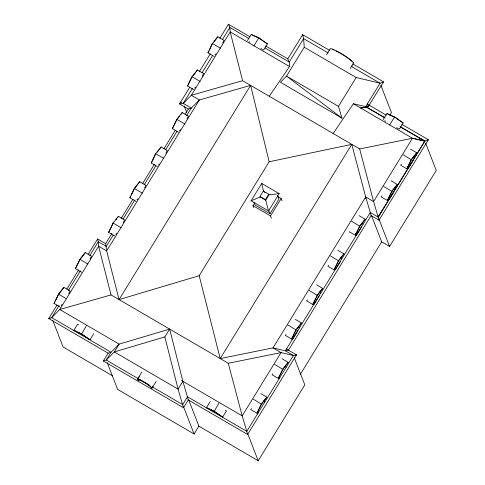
<?xml version="1.0" encoding="UTF-8"?>
<svg xmlns="http://www.w3.org/2000/svg" width="485" height="485" viewBox="0 0 485 485"><rect width="100%" height="100%" fill="white"/><g stroke="black" fill="none" stroke-linecap="round" stroke-linejoin="round"><path stroke-width="0.73" d="M365.472 198.45L365.69 196.977L351.777 144.348L269.151 161.766L199.183 275.704L119.067 299.603L106.658 250.903L105.657 243.664L111.986 233.358M60.219 307.047L54.041 303.446L58.473 294.128L63.905 287.381L70.082 290.982L68.755 293.625M81.589 272.255L75.405 268.648L79.843 259.329L85.275 252.588L91.453 256.189L90.125 258.832M114.793 235.959L108.616 232.357L113.047 223.039L118.479 216.292L124.657 219.893L123.329 222.536M136.03 201.378L129.853 197.777L134.284 188.459L139.716 181.711L145.894 185.312L144.566 187.956M193.745 89.616L187.562 86.015L191.999 76.697L197.425 69.949L203.609 73.55L202.275 76.194M157.389 166.591L151.211 162.99L155.643 153.672L161.075 146.925L167.258 150.532L165.925 153.175M214.127 56.418L207.95 52.816L212.381 43.498L217.813 36.751L223.991 40.352L222.663 42.995M178.504 132.217L172.32 128.616L176.758 119.298L182.184 112.55L188.368 116.151L187.034 118.795M286.065 334.377L285.416 335.432L291.6 339.033L296.032 329.715L301.464 322.974L295.28 319.372M251.442 408.546L250.793 409.607L256.971 413.208L261.409 403.89L266.841 397.142L260.657 393.541M307.302 299.797L306.653 300.852L312.831 304.453L317.269 295.135L322.695 288.393L316.517 284.792M272.812 373.753L272.164 374.808L278.341 378.415L282.773 369.097L288.205 362.35L282.027 358.748M328.539 265.216L327.89 266.271L334.068 269.872L338.5 260.554L343.932 253.813L337.754 250.205M349.127 231.691L355.305 235.292L359.737 225.974L365.169 219.232L358.991 215.625M381.871 195.819L381.222 196.88L387.4 200.481L391.832 191.163L397.263 184.415L391.086 180.814M401.313 164.16L400.658 165.221L406.842 168.822L411.274 159.504L416.706 152.757L410.528 149.156M55.581 300.688L58.291 295.062M79.661 260.263L75.405 268.648M111.362 227.095L108.616 232.357M111.962 225.846L113.047 223.039L121.123 227.744M131.393 195.018L134.102 189.392M152.751 160.232L155.643 153.672L163.718 158.383M209.49 50.058L212.381 43.498L220.457 48.203M173.86 125.857L172.32 128.616M174.163 125.227L176.873 119.607L179.614 116.151M301.464 322.974L296.153 330.024L291.6 339.033M266.841 397.142L261.53 404.199L256.971 413.208M322.695 288.393L317.384 295.444L312.831 304.453M288.205 362.35L282.894 369.406L278.341 378.415M343.932 253.813L338.621 260.863L334.068 269.872M365.169 219.232L359.858 226.283L355.305 235.292M397.263 184.415L391.953 191.472L387.4 200.481M416.706 152.757L411.395 159.814L406.842 168.822M54.041 303.446L55.017 301.858M63.905 287.381L58.594 294.437L58.473 294.128L65.93 298.469M85.275 252.588L79.958 259.639L79.843 259.329L87.912 264.04M187.562 86.015L191.999 76.697L200.069 81.401M196.455 71.537L197.425 69.949M207.95 52.816L208.926 51.228M217.813 36.751L213.873 42.08M269.151 161.766L250.624 85.378L199.335 99.989L191.26 108.094L188.332 109.034L179.529 103.899L189.744 87.264M199.22 71.835L210.278 53.829M219.754 38.394L228.441 24.25L249.969 36.799M57.03 305.077L48.755 318.554L108.119 353.165L111.041 352.219L119.116 344.12L169.647 329.091L182.881 381.295L188.289 399.907L247.605 434.481L296.468 354.905L286.496 348.951M66.881 289.03L78.703 269.781M88.161 254.376L97.618 238.978L105.657 243.664M59.024 305.641L51.677 317.608L48.755 318.554L50.016 318.421M68.403 290.376L80.395 270.848M89.767 255.583L98.273 241.73L97.618 238.978M192.551 88.209L183.215 103.402L179.529 103.899M201.96 72.889L212.545 55.648M222.366 39.661L229.86 27.445L228.441 24.25M117.831 217.353L118.479 216.292M129.853 197.777L130.829 196.189M139.716 181.711L134.86 188.192M151.211 162.99L152.187 161.402M160.098 148.513L161.075 146.925M181.214 114.139L182.184 112.55M121.086 218.541L132.957 199.214M142.451 183.754L154.315 164.433M163.809 148.974L175.279 130.289M185.167 114.187L188.332 109.034M113.217 235.177L106.318 246.416L98.273 241.73L98.619 246.216L111.029 294.916L228.265 363.265L281.058 352.583L293.407 355.487L296.468 354.905L295.341 355.39M123.02 219.208L134.836 199.972M144.209 184.712L155.812 165.815M165.597 149.883L176.916 131.447M186.658 115.588L191.26 108.094L183.215 103.402L191.296 95.302L230.205 31.937L229.86 27.445L248.841 38.509M247.465 40.558L251.23 34.423L258.826 37.86L267.423 43.868L263.658 49.997L262.591 49.373M249.83 42.262L249.066 41.492M93.775 333.656L90.01 339.785L81.535 334.086L73.817 330.346L77.582 324.216L78.649 324.835M253.91 45.869L258.826 37.86L264.161 41.777M86.336 325.768L81.535 334.086M260.772 48.639L262.058 49.064M119.067 299.603L250.624 85.378M269.302 96.266L289.527 66.524L289.23 62.056L287.805 58.861L302.652 34.684L329.418 50.282M188.289 399.907L183.494 407.721L103.317 360.979L108.119 353.165M302.652 34.684L303.61 38.636L304.247 47.233L286.526 76.096L280.409 82.268L341.986 118.164L338.469 106.379L286.526 76.096L341.986 118.164M326.569 54.787L330.061 49.1A13.889 1.831 31.6 0 1 340.84 53.308A13.889 1.831 31.6 0 1 353.692 62.874L350.2 68.561M137.346 379.312L141.826 372.019M156.079 381.531L151.969 388.218L151.096 387.709A7.596 1 31.6 0 0 144.045 382.198A7.596 1 31.6 0 0 138.407 380.313L137.528 379.797L139.395 376.76M103.317 360.979L106.239 360.034L114.321 351.934L164.845 336.905L169.647 329.091M138.407 380.313L138.94 379.44L139.813 379.955A6.487 0.855 31.6 0 1 139.983 379.494M251.091 200.778L261.73 183.451L279.184 193.63L268.544 210.957L251.091 200.778L260.281 197.037L265.701 200.196L268.544 210.957M253.685 207.471L253.006 205.719L254.589 203.148M260.039 196.419L263.343 191.041L268.769 194.2L269.005 194.818L265.701 200.196L265.465 199.584L260.039 196.419L260.281 197.037M265.465 199.584L268.769 194.2M254.128 202.324L255.219 205.149L269.993 213.758L278.99 199.105L277.62 195.576M271.418 218.256L270.509 215.922L281.173 198.559L277.935 196.667M338.469 106.379L356.196 77.521L380.064 83.208L383.593 81.868L352.916 63.984M182.881 381.295L178.08 389.109L183.494 407.721M333.153 133.49L353.377 103.748L365.678 106.633L384.563 117.625M383.593 81.868L367.557 107.694L366.624 107.179L360.682 108.003L366.69 107.221L385.126 117.94M247.605 434.481L246.804 431.371L293.407 355.487L285.362 350.8L273.013 347.89L220.22 358.573L351.777 144.348M225.325 410.352L226.392 410.971L222.627 417.106L214.152 411.407L206.44 407.667L210.205 401.531M383.192 119.668L386.957 113.538L394.554 116.97L403.144 122.978L399.379 129.107L396.494 127.749M385.557 121.371L384.787 120.601M107.3 362.756L117.637 389.413L194.091 433.984L198.886 426.169L188.823 400.216M389.904 115.121L391.456 112.587L380.846 85.233M389.631 124.984L394.554 116.97L403.144 122.978M218.953 403.09L214.152 411.407M401.719 124.215L428.364 139.747L424.83 141.087L378.197 217.086L373.583 201.578L365.69 196.977L273.013 347.89L281.058 352.583L242.191 415.875L246.804 431.371L187.495 396.797L182.693 404.611L153.108 387.363L152.648 386.169M353.377 103.748L412.474 138.249L424.818 141.165L412.474 138.249L373.583 201.578L359.67 148.95L242.579 80.692L230.205 31.937L289.527 66.524M292.497 339.47L298.032 330.455M314.256 304.04L319.397 295.668M335.614 269.254L340.361 261.524M356.184 235.758L361.725 226.744M382.041 210.775L378.197 217.086L370.297 212.478L371.098 215.589L288.423 350.218L285.362 350.8L370.297 212.478L365.69 196.977M378.185 217.044L424.842 141.123L400.101 126.67M388.921 199.862L393.662 192.133M408.297 168.313L413.438 159.941M371.098 215.589L378.973 220.178L428.364 139.747L427.267 140.401M300.312 374.384L381.695 241.857L371.631 215.898M381.695 241.857L389.57 246.447L436.245 170.477L425.666 143.196M198.886 426.169L258.202 460.75L304.798 384.866L294.189 357.512M215.104 54.829L216.001 53.853M194.715 88.027L195.613 87.051M179.474 130.629L180.371 129.653M158.365 165.009L159.262 164.027M61.195 305.459L62.092 304.483M137.006 199.79L137.898 198.814M115.769 234.37L116.667 233.394M193.03 75.854L195.77 72.398M157.134 152.254L159.419 149.38M115.909 219.893L116.818 218.741M242.579 80.692L191.296 95.302L199.335 99.989L106.658 250.903L98.619 246.216L59.752 309.509L51.677 317.608L111.041 352.219L106.239 360.034L138.249 378.7M111.029 294.916L59.752 309.509L119.116 344.12L114.321 351.934L178.08 389.109L164.845 336.905M359.67 148.95L412.474 138.249M269.005 194.818L279.184 193.63M73.817 330.346L81.413 333.777L90.01 339.785M206.44 407.667L214.037 411.098L222.627 417.106M253.8 35.805L258.948 38.169M394.026 116.982L386.957 113.538M418.494 137.419L424.83 141.087L400.398 126.852M352.819 62.365L353.692 62.874M328.109 52.92L303.61 38.636L289.23 62.056L265.016 47.942M304.247 47.233L356.196 77.521M251.23 34.423L252.831 35.356M267.423 43.868L264.737 42.183M386.121 115.121L367.297 104.002M265.622 45.929L287.805 58.861M414.536 157.855L413.844 156.043M403.199 154.8L411.395 159.814M407.867 168.713L407.182 166.895M383.762 186.458L391.953 191.472M388.436 200.372L387.976 199.165M180.662 102.056L181.711 102.668M184.827 124.002L176.758 119.298L176.873 119.607M351.667 221.269L359.858 226.283M264.295 192.072L265.477 192.757M253.006 205.719L270.509 215.922M330.43 255.85L338.621 260.863M142.36 193.163L134.284 188.459L134.406 188.768M309.194 290.43L317.384 295.444M287.957 325.011L296.153 330.024M274.704 364.387L282.894 369.406M253.334 399.185L261.53 404.199M181.578 380.537L242.191 415.875L228.265 363.265M139.559 379.458L149.253 385.108M112.653 375.893L63.068 346.987L52.732 320.33M366.69 107.221L369.224 105.269L365.678 106.633L380.064 83.208L352.34 67.045L351.874 65.851M394.402 187.701L395.111 189.526M378.961 219.087L389.57 246.447M362.544 223.124L363.016 224.343M355.644 233.37L356.354 235.195M341.07 257.092L341.779 258.923M334.644 268.557L335.117 269.775M319.839 291.673L320.549 293.504M281.173 198.559L282.082 200.893M313.407 303.137L313.88 304.356M263.343 191.041L263.585 191.654L261.73 183.451M268.623 210.229L269.993 213.758M298.602 326.253L299.312 328.084M292.17 337.718L292.643 338.936M285.344 365.635L286.053 367.46M184.276 106.124L186.725 112.441M278.917 377.094L279.39 378.312M263.979 400.428L264.689 402.253M257.311 411.28L258.02 413.105M247.586 433.39L258.202 460.75M211.205 409.679L211.678 410.892M183.482 406.63L194.091 433.984M78.588 332.358L79.061 333.577M378.173 217.068L378.973 220.178M199.183 275.704L220.22 358.573M137.528 379.797A8.566 1.128 31.6 0 1 143.99 382.053A8.566 1.128 31.6 0 1 151.969 388.218M332.467 49.579A12.349 1.631 31.6 0 1 333.953 50.064M335.953 50.943A12.349 1.631 31.6 0 1 343.107 54.914M343.641 55.242A12.349 1.631 31.6 0 1 346.211 56.921M346.811 57.333A12.349 1.631 31.6 0 1 351.692 61.225"/></g></svg>
